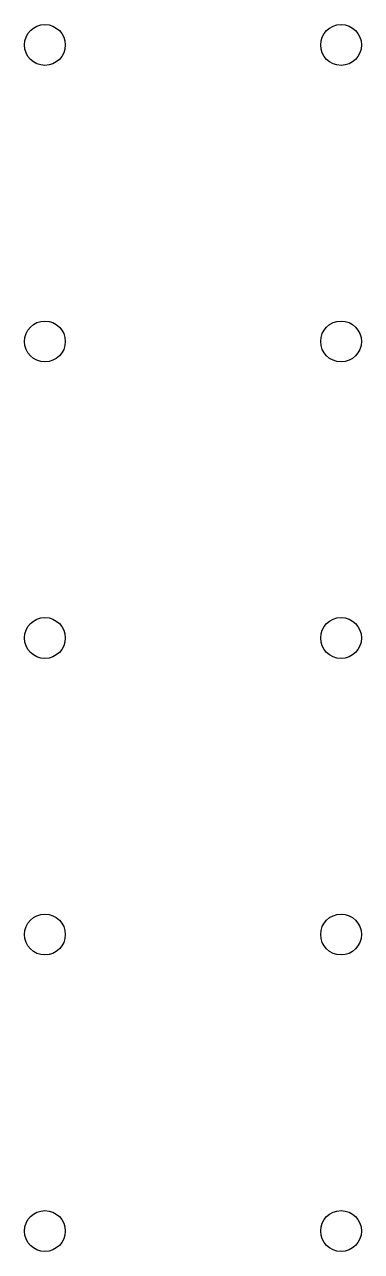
# Model space of a CAD drawing. Extents: x 0.03 to 1.98, y 0.07 to 3.6.
# Drawn here: x 1.7429 to 1.8567, y 1.8431 to 2.2569 of the extents above; entities that cross this region are included whole.
import ezdxf

# ---------------------------------------------------------------- set-up
doc = ezdxf.new("R2010")
doc.units = 0
doc.header["$MEASUREMENT"] = 0
doc.layers.add('BLACK', color=7, linetype='CONTINUOUS')

msp = doc.modelspace()

# ---------------------------------------------------------------- linework, layer by layer
at = {"layer": 'BLACK'}
for centre in [(1.7498, 2.25), (1.8498, 2.25), (1.7498, 2.15), (1.8498, 2.15), (1.7498, 2.05), (1.8498, 2.05), (1.7498, 1.95), (1.8498, 1.95), (1.7498, 1.85), (1.8498, 1.85)]:
    msp.add_circle(centre, 0.00689, dxfattribs=at)

doc.saveas('drawing.dxf')
